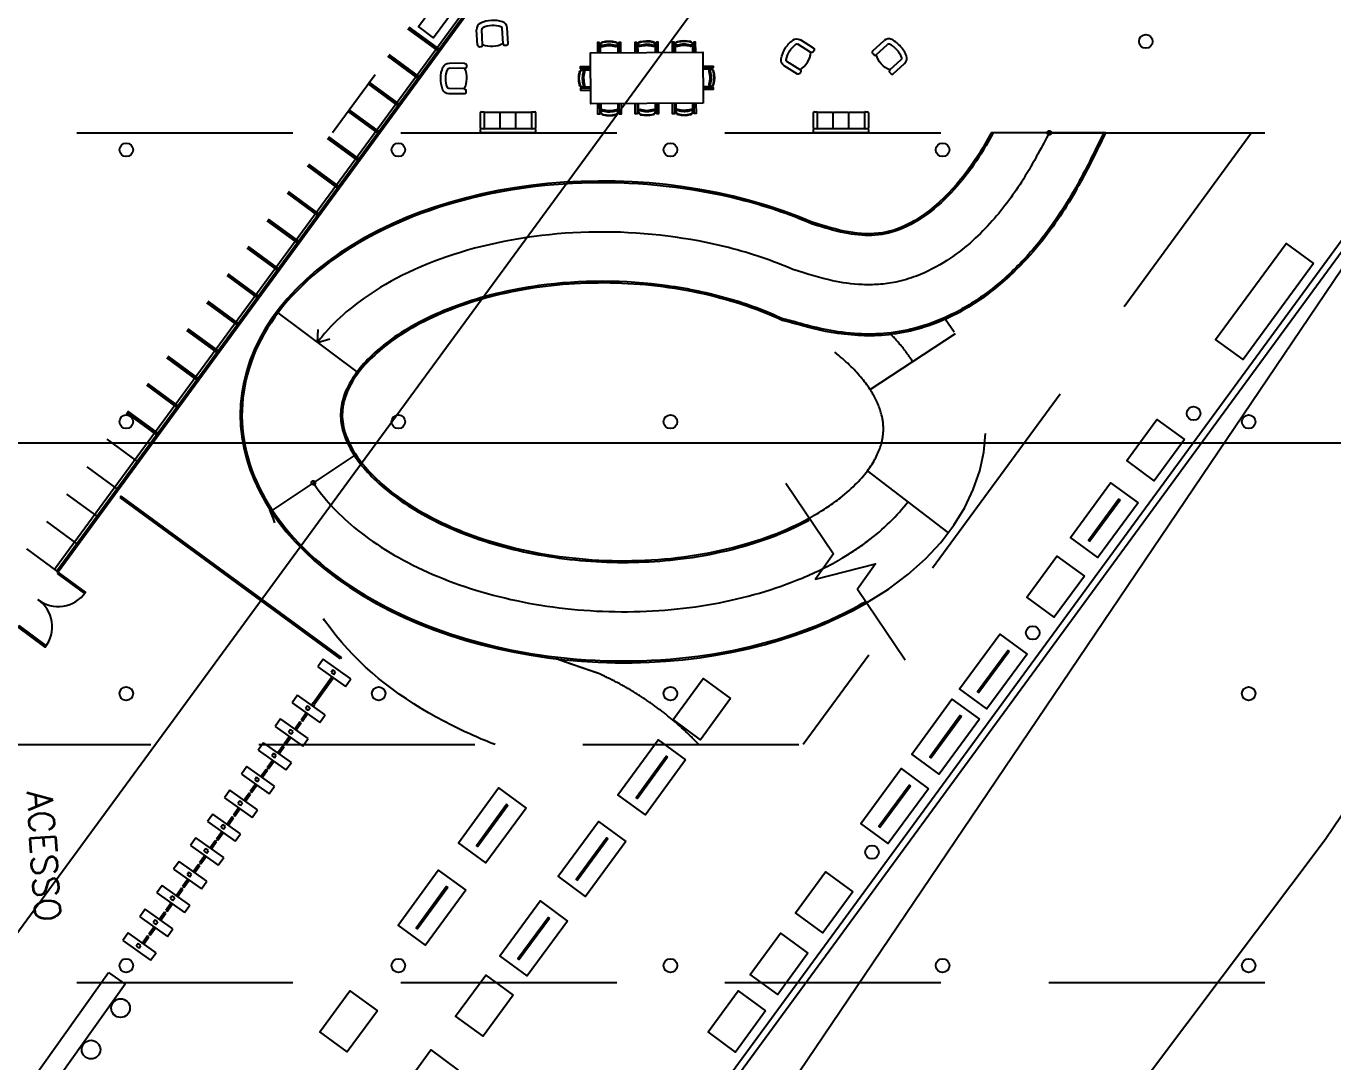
# Model space of a CAD drawing. Header units: millimetres. Extents: x 55520 to 96084, y -58491 to -49645.
# Drawn here: x 58653.93 to 58692.35, y -57719.47 to -57689 of the extents above; entities that cross this region are included whole.
import ezdxf

# ---------------------------------------------------------------- set-up
doc = ezdxf.new("R2010")
doc.units = ezdxf.units.MM
doc.linetypes.add('HIDDEN', pattern=[9.525, 6.35, -3.175])
for name, color, linetype in [('05_Mobiliário', 1, 'Continuous'), ('Alvenaria Corte', 30, 'Continuous'), ('Alvenaria Vista', 40, 'Continuous'), ('ARQ-COTAS', 1, 'Continuous'), ('ARQ-TEXTO3', 3, 'Continuous'), ('Cinza', 9, 'Continuous'), ('Curvas de Nível', 10, 'Continuous'), ('Esquadrias', 241, 'Continuous'), ('Linha Fina', 100, 'Continuous'), ('Mobiliário_cinza', 254, 'Continuous'), ('Pilares', 181, 'Continuous'), ('Projeção', 60, 'HIDDEN')]:
    doc.layers.add(name, color=color, linetype=linetype)
doc.styles.add('ROMANS', font='romans.shx')

# ---------------------------------------------------------------- blocks, each defined once
blk = doc.blocks.new('Expo_1')
blk.add_lwpolyline([(55979.651, -57955.975), (55981.651, -57955.975), (55981.651, -57956.975), (55979.651, -57956.975)], close=True)
at = {"layer": 'Esquadrias'}
blk.add_lwpolyline([(55979.901, -57956.45), (55981.401, -57956.45), (55981.401, -57956.5), (55979.901, -57956.5)], close=True, dxfattribs=at)
blk = doc.blocks.new('sofá-3l-5')
for p, q in [((-1.025, 0), (1.025, 0)), ((-1.05, -0.125), (-1.05, -0.025)), ((-1.05, -0.775), (-1.05, -0.175)), ((-1.025, -0.15), (1.025, -0.15)), ((-0.9, -0.775), (-0.9, -0.15)), ((-0.3, -0.15), (-0.3, -0.75)), ((0.3, -0.15), (0.3, -0.75)), ((0.9, -0.15), (0.9, -0.775)), ((1.05, -0.025), (1.05, -0.125)), ((1.05, -0.175), (1.05, -0.775)), ((-0.925, -0.8), (-1.025, -0.8)), ((-0.875, -0.775), (-0.325, -0.775)), ((-0.275, -0.775), (0.275, -0.775)), ((0.325, -0.775), (0.875, -0.775)), ((1.025, -0.8), (0.925, -0.8))]:
    blk.add_line(p, q)
for centre, start, end in [((-1.025, -0.025), 90, 180), ((-1.025, -0.125), 180, 270), ((-1.025, -0.175), 90, 180), ((-0.925, -0.175), 0, 90), ((0.925, -0.175), 90, 180), ((1.025, -0.025), 0, 90), ((1.025, -0.125), 270, 0), ((1.025, -0.175), 0, 90), ((-1.025, -0.775), 180, 270), ((-0.925, -0.775), 270, 0), ((-0.875, -0.75), 180, 270), ((-0.325, -0.75), 270, 360), ((-0.275, -0.75), 180, 270), ((0.275, -0.75), 270, 360), ((0.325, -0.75), 180, 270), ((0.875, -0.75), 270, 360), ((0.925, -0.775), 180, 270), ((1.025, -0.775), 270, 0)]:
    blk.add_arc(centre, 0.025, start, end)
blk = doc.blocks.new('polt-2')
for p, q in [((-0.45, -0.701), (-0.45, -0.247)), ((-0.3, -0.701), (-0.3, -0.247)), ((0.3, -0.701), (0.3, -0.247)), ((0.45, -0.701), (0.45, -0.247)), ((-0.4, -0.751), (-0.35, -0.751)), ((0.35, -0.751), (0.4, -0.751))]:
    blk.add_line(p, q)
blk.add_lwpolyline([(0.3, -0.701, -0.228198), (-0.3, -0.701, -0.628402)], format="xyb")
for centre, radius, start, end in [((0, -0.05), 0.05, 89.9104, 90.0896), ((-0.25, -0.247), 0.2, 111.267, 180), ((0.001, -0.893), 0.893, 90.0896, 111.267), ((-0.25, -0.247), 0.05, 111.267, 180), ((0.001, -0.893), 0.743, 90.0896, 111.267), ((-0.001, -0.893), 0.893, 68.733, 89.9104), ((-0.001, -0.893), 0.743, 68.733, 89.9104), ((0.25, -0.247), 0.05, 0, 68.733), ((0.25, -0.247), 0.2, 0, 68.733), ((-0.4, -0.701), 0.05, 180, 270), ((-0.35, -0.701), 0.05, 270, 0), ((0.35, -0.701), 0.05, 180, 270), ((0.4, -0.701), 0.05, 270, 0)]:
    blk.add_arc(centre, radius, start, end)
blk = doc.blocks.new('cadeira cortada')
for points in [[(253.53, -365.944), (253.53, -365.67), (253.48, -365.67), (253.48, -365.944)], [(254.105, -365.944), (254.105, -365.67), (254.055, -365.67), (254.055, -365.944)]]:
    blk.add_lwpolyline(points)
for points in [[(253.563, -365.944), (253.563, -365.726, -0.34754), (253.624, -365.648, -0.116963), (253.961, -365.648, -0.34754), (254.023, -365.726), (254.023, -365.944)], [(254.023, -365.759, -0.342833), (253.969, -365.784, 0.050886), (253.793, -365.755, 0.050886), (253.617, -365.784, -0.342833), (253.563, -365.759)]]:
    blk.add_lwpolyline(points, format="xyb")
blk.add_lwpolyline([(254.023, -365.726, -0.342833), (253.969, -365.751, 0.050886), (253.793, -365.721, 0.050886), (253.617, -365.751, -0.342833), (253.563, -365.726, -0.272556), (253.628, -365.662, -0.116963), (253.958, -365.662, -0.272556)], format="xyb", close=True)

msp = doc.modelspace()

# ---------------------------------------------------------------- linework, layer by layer
at = {"layer": '05_Mobiliário'}
for p, q in [((58656.723, -57702.823), (58656.694, -57702.863)), ((58663.175, -57707.61), (58656.694, -57702.863)), ((58663.204, -57707.57), (58656.723, -57702.823)), ((58662.658, -57707.623), (58662.5, -57707.846)), ((58663.473, -57708.202), (58662.658, -57707.623)), ((58663.204, -57707.57), (58663.175, -57707.61)), ((58662.5, -57707.846), (58663.315, -57708.425)), ((58662.948, -57707.937), (58662.894, -57708.012)), ((58662.894, -57708.012), (58662.973, -57708.069)), ((58663.027, -57707.993), (58662.948, -57707.937)), ((58662.973, -57708.069), (58663.027, -57707.993)), ((58662.906, -57708.158), (58662.377, -57708.902)), ((58662.417, -57708.93), (58662.946, -57708.187)), ((58662.946, -57708.187), (58662.906, -57708.158)), ((58663.315, -57708.425), (58663.473, -57708.202)), ((58661.906, -57708.68), (58661.748, -57708.903)), ((58662.721, -57709.26), (58661.906, -57708.68)), ((58661.748, -57708.903), (58662.563, -57709.483)), ((58662.165, -57709.2), (58662.011, -57709.417)), ((58662.051, -57709.445), (58662.205, -57709.228)), ((58662.196, -57708.994), (58662.142, -57709.07)), ((58662.142, -57709.07), (58662.222, -57709.126)), ((58662.275, -57709.051), (58662.196, -57708.994)), ((58662.222, -57709.126), (58662.275, -57709.051)), ((58662.364, -57708.907), (58662.325, -57708.963)), ((58662.325, -57708.963), (58662.38, -57709.003)), ((58662.42, -57708.947), (58662.364, -57708.907)), ((58662.377, -57708.902), (58662.417, -57708.93)), ((58662.38, -57709.003), (58662.42, -57708.947)), ((58661.409, -57709.38), (58661.25, -57709.603)), ((58661.25, -57709.603), (58662.065, -57710.182)), ((58662.224, -57709.96), (58661.409, -57709.38)), ((58661.977, -57709.464), (58661.826, -57709.677)), ((58661.866, -57709.705), (58662.017, -57709.493)), ((58662.017, -57709.493), (58661.977, -57709.464)), ((58662.011, -57709.417), (58662.051, -57709.445)), ((58662.563, -57709.483), (58662.721, -57709.26)), ((58661.668, -57709.9), (58661.514, -57710.116)), ((58661.553, -57710.145), (58661.707, -57709.928)), ((58661.698, -57709.694), (58661.645, -57709.769)), ((58661.645, -57709.769), (58661.724, -57709.826)), ((58661.778, -57709.75), (58661.698, -57709.694)), ((58661.724, -57709.826), (58661.778, -57709.75)), ((58662.065, -57710.182), (58662.224, -57709.96)), ((58660.911, -57710.08), (58660.753, -57710.303)), ((58660.753, -57710.303), (58661.568, -57710.882)), ((58661.726, -57710.659), (58660.911, -57710.08)), ((58661.48, -57710.164), (58661.328, -57710.377)), ((58661.368, -57710.405), (58661.519, -57710.192)), ((58661.519, -57710.192), (58661.48, -57710.164)), ((58661.514, -57710.116), (58661.553, -57710.145)), ((58661.17, -57710.599), (58661.016, -57710.816)), ((58661.056, -57710.844), (58661.21, -57710.628)), ((58661.201, -57710.394), (58661.147, -57710.469)), ((58661.147, -57710.469), (58661.227, -57710.526)), ((58661.28, -57710.45), (58661.201, -57710.394)), ((58661.227, -57710.526), (58661.28, -57710.45)), ((58661.568, -57710.882), (58661.726, -57710.659)), ((58660.414, -57710.78), (58660.255, -57711.002)), ((58660.255, -57711.002), (58661.07, -57711.582)), ((58661.229, -57711.359), (58660.414, -57710.78)), ((58660.703, -57711.093), (58660.65, -57711.169)), ((58660.783, -57711.15), (58660.703, -57711.093)), ((58660.982, -57710.864), (58660.831, -57711.076)), ((58660.871, -57711.105), (58661.022, -57710.892)), ((58661.022, -57710.892), (58660.982, -57710.864)), ((58661.016, -57710.816), (58661.056, -57710.844)), ((58659.916, -57711.479), (58659.758, -57711.702)), ((58660.731, -57712.059), (58659.916, -57711.479)), ((58660.673, -57711.299), (58660.519, -57711.516)), ((58660.519, -57711.516), (58660.558, -57711.544)), ((58660.558, -57711.544), (58660.712, -57711.327)), ((58660.65, -57711.169), (58660.729, -57711.225)), ((58660.729, -57711.225), (58660.783, -57711.15)), ((58661.07, -57711.582), (58661.229, -57711.359)), ((58659.758, -57711.702), (58660.573, -57712.281)), ((58660.206, -57711.793), (58660.152, -57711.869)), ((58660.152, -57711.869), (58660.232, -57711.925)), ((58660.285, -57711.85), (58660.206, -57711.793)), ((58660.232, -57711.925), (58660.285, -57711.85)), ((58660.485, -57711.563), (58660.333, -57711.776)), ((58660.373, -57711.804), (58660.524, -57711.592)), ((58660.524, -57711.592), (58660.485, -57711.563)), ((58659.419, -57712.179), (58659.26, -57712.402)), ((58660.234, -57712.758), (58659.419, -57712.179)), ((58659.987, -57712.263), (58659.836, -57712.476)), ((58659.876, -57712.504), (58660.027, -57712.291)), ((58660.027, -57712.291), (58659.987, -57712.263)), ((58660.175, -57711.999), (58660.021, -57712.215)), ((58660.021, -57712.215), (58660.061, -57712.244)), ((58660.061, -57712.244), (58660.215, -57712.027)), ((58660.573, -57712.281), (58660.731, -57712.059)), ((58659.26, -57712.402), (58660.075, -57712.981)), ((58659.708, -57712.493), (58659.655, -57712.568)), ((58659.655, -57712.568), (58659.734, -57712.625)), ((58659.788, -57712.549), (58659.708, -57712.493)), ((58659.734, -57712.625), (58659.788, -57712.549)), ((58658.921, -57712.879), (58658.763, -57713.101)), ((58659.736, -57713.458), (58658.921, -57712.879)), ((58659.49, -57712.963), (58659.339, -57713.176)), ((58659.378, -57713.204), (58659.529, -57712.991)), ((58659.529, -57712.991), (58659.49, -57712.963)), ((58659.678, -57712.698), (58659.524, -57712.915)), ((58659.524, -57712.915), (58659.563, -57712.943)), ((58659.563, -57712.943), (58659.717, -57712.727)), ((58660.075, -57712.981), (58660.234, -57712.758)), ((58658.763, -57713.101), (58659.578, -57713.681)), ((58659.18, -57713.398), (58659.026, -57713.615)), ((58659.066, -57713.643), (58659.22, -57713.426)), ((58659.211, -57713.192), (58659.157, -57713.268)), ((58659.157, -57713.268), (58659.237, -57713.325)), ((58659.29, -57713.249), (58659.211, -57713.192)), ((58659.237, -57713.325), (58659.29, -57713.249)), ((58658.424, -57713.578), (58658.265, -57713.801)), ((58658.265, -57713.801), (58659.08, -57714.381)), ((58659.239, -57714.158), (58658.424, -57713.578)), ((58658.992, -57713.663), (58658.841, -57713.875)), ((58658.881, -57713.904), (58659.032, -57713.691)), ((58659.032, -57713.691), (58658.992, -57713.663)), ((58659.026, -57713.615), (58659.066, -57713.643)), ((58659.578, -57713.681), (58659.736, -57713.458)), ((58658.683, -57714.098), (58658.529, -57714.315)), ((58658.568, -57714.343), (58658.722, -57714.126)), ((58658.713, -57713.892), (58658.66, -57713.968)), ((58658.66, -57713.968), (58658.739, -57714.024)), ((58658.793, -57713.949), (58658.713, -57713.892)), ((58658.739, -57714.024), (58658.793, -57713.949)), ((58659.08, -57714.381), (58659.239, -57714.158)), ((58657.926, -57714.278), (58657.768, -57714.501)), ((58657.768, -57714.501), (58658.583, -57715.08)), ((58658.741, -57714.858), (58657.926, -57714.278)), ((58658.216, -57714.592), (58658.162, -57714.667)), ((58658.295, -57714.648), (58658.216, -57714.592)), ((58658.495, -57714.362), (58658.344, -57714.575)), ((58658.383, -57714.603), (58658.535, -57714.391)), ((58658.535, -57714.391), (58658.495, -57714.362)), ((58658.529, -57714.315), (58658.568, -57714.343)), ((58657.429, -57714.978), (58657.27, -57715.2)), ((58658.244, -57715.557), (58657.429, -57714.978)), ((58658.185, -57714.798), (58658.031, -57715.014)), ((58658.071, -57715.043), (58658.225, -57714.826)), ((58658.162, -57714.667), (58658.242, -57714.724)), ((58658.242, -57714.724), (58658.295, -57714.648)), ((58658.583, -57715.08), (58658.741, -57714.858)), ((58657.27, -57715.2), (58658.085, -57715.78)), ((58657.718, -57715.292), (58657.665, -57715.367)), ((58657.665, -57715.367), (58657.744, -57715.424)), ((58657.798, -57715.348), (58657.718, -57715.292)), ((58657.744, -57715.424), (58657.798, -57715.348)), ((58657.997, -57715.062), (58657.846, -57715.275)), ((58657.886, -57715.303), (58658.037, -57715.09)), ((58658.037, -57715.09), (58657.997, -57715.062)), ((58658.031, -57715.014), (58658.071, -57715.043)), ((58656.931, -57715.678), (58656.773, -57715.9)), ((58657.746, -57716.257), (58656.931, -57715.678)), ((58657.688, -57715.497), (58657.534, -57715.714)), ((58657.534, -57715.714), (58657.573, -57715.742)), ((58657.573, -57715.742), (58657.727, -57715.526)), ((58658.085, -57715.78), (58658.244, -57715.557)), ((58656.773, -57715.9), (58657.588, -57716.48)), ((58657.221, -57715.991), (58657.167, -57716.067)), ((58657.167, -57716.067), (58657.247, -57716.123)), ((58657.3, -57716.048), (58657.221, -57715.991)), ((58657.247, -57716.123), (58657.3, -57716.048)), ((58657.5, -57715.762), (58657.349, -57715.974)), ((58657.388, -57716.003), (58657.54, -57715.79)), ((58657.54, -57715.79), (58657.5, -57715.762)), ((58657.588, -57716.48), (58657.746, -57716.257))]:
    msp.add_line(p, q, dxfattribs=at)
for points in [[(58666.852, -57688.047), (58665.907, -57689.338), (58665.463, -57689.013), (58666.409, -57687.722)], [(58656.348, -57716.837), (58656.837, -57717.185), (58652.491, -57723.297), (58652.002, -57722.95)]]:
    msp.add_lwpolyline(points, close=True, dxfattribs=at)
for centre in [(58656.705, -57717.888), (58655.836, -57719.11)]:
    msp.add_circle(centre, 0.275, dxfattribs=at)
at = {"layer": 'Alvenaria Corte'}
for p, q in [((58701.292, -57683.773), (58643.91, -57762.12)), ((58701.092, -57683.708), (58660.293, -57739.413))]:
    msp.add_line(p, q, dxfattribs=at)
at = {"layer": 'Alvenaria Vista', "color": 1}
for p, q in [((58676.249, -57675.656), (58654.766, -57704.988)), ((58654.766, -57704.988), (58654.827, -57705.032))]:
    msp.add_line(p, q, dxfattribs=at)
at = {"layer": 'Alvenaria Vista'}
for p, q in [((58685.665, -57692.137), (58682.305, -57692.137)), ((58663.695, -57699.202), (58661.294, -57697.403)), ((58663.618, -57701.599), (58661.125, -57703.268))]:
    msp.add_line(p, q, dxfattribs=at)
at = {"layer": 'Alvenaria Vista', "color": 100}
for q in [(58662.513, -57697.924), (58662.859, -57698.202)]:
    msp.add_line((58662.494, -57698.302), q, dxfattribs=at)
for centre in [(58684.01, -57692.137), (58662.372, -57702.433)]:
    msp.add_circle(centre, 0.0588, dxfattribs=at)
at = {"layer": 'Alvenaria Vista'}
msp.add_ellipse((58671.178, -57700.641), major_axis=(10.953, -0.35), ratio=0.646155, start_param=1.024414, end_param=5.482483, dxfattribs=at)
for points, knots in [([(58626.903, -57842.639), (58608.543, -57780.147), (58590.182, -57717.654), (58571.822, -57655.161), (58570.208, -57644.994), (58568.595, -57634.828), (58566.981, -57624.661), (58568.382, -57612.146), (58569.783, -57599.63), (58571.183, -57587.114), (58578.291, -57578.721), (58585.4, -57570.328), (58592.508, -57561.935), (58649.395, -57558.343), (58706.283, -57554.75), (58763.17, -57551.158), (58782.434, -57549.337), (58801.697, -57547.515), (58820.96, -57545.694)], [20.322416, 20.322416, 20.322416, 20.322416, 21.305376, 21.305376, 21.305376, 22.305376, 22.305376, 22.305376, 23.305376, 23.305376, 23.305376, 24.305376, 24.305376, 24.305376, 25.305376, 25.305376, 25.305376, 25.593369, 25.593369, 25.593369, 25.593369]), ([(58685.665, -57692.137), (58685.654, -57692.161), (58685.642, -57692.185), (58685.631, -57692.208), (58685.606, -57692.259), (58685.581, -57692.31), (58685.555, -57692.362), (58685.44, -57692.597), (58685.317, -57692.849), (58684.931, -57693.602), (58684.638, -57694.137), (58683.881, -57695.246), (58683.42, -57695.818), (58682.488, -57696.677), (58682.093, -57696.989), (58681.172, -57697.544), (58680.641, -57697.79), (58679.755, -57698.014), (58679.459, -57698.063), (58678.903, -57698.111), (58678.638, -57698.112), (58677.832, -57698.069), (58677.355, -57697.971), (58676.648, -57697.79), (58676.386, -57697.709), (58676.152, -57697.655)], [-0.255926, -0.255926, -0.255926, -0.255926, -0.175043, -0.175043, -0.175043, 0, 0, 0, 0.79477, 0.79477, 2.24682, 2.24682, 3.69887, 3.69887, 4.572383, 4.572383, 5.445895, 5.445895, 5.836108, 5.836108, 6.226321, 6.226321, 7.099747, 7.099747, 7.723486, 7.723486, 7.723486, 7.723486]), ([(58682.305, -57692.137), (58682.046, -57692.612), (58681.266, -57693.863), (58679.376, -57695.432), (58677.761, -57694.999), (58677.063, -57694.776)], [1.239355, 1.239355, 1.239355, 1.239355, 2.872068, 5.63994, 7.723486, 7.723486, 7.723486, 7.723486]), ([(58685.62, -57692.115), (58685.609, -57692.139), (58685.597, -57692.162), (58685.586, -57692.186), (58685.586, -57692.186), (58685.586, -57692.186)], [-0.25592593, -0.25592593, -0.25592593, -0.25592593, -0.17585223, -0.17585223, -0.1750434, -0.1750434, -0.1750434, -0.1750434]), ([(58676.152, -57697.655), (58675.91, -57697.542), (58675.655, -57697.435), (58674.61, -57697.046), (58673.738, -57696.825), (58671.92, -57696.564), (58670.974, -57696.524), (58669.132, -57696.633), (58668.236, -57696.78), (58666.612, -57697.23), (58665.884, -57697.532), (58664.692, -57698.212), (58664.229, -57698.589), (58663.669, -57699.207), (58663.508, -57699.456), (58663.299, -57699.902), (58663.249, -57700.097), (58663.212, -57700.472), (58663.225, -57700.656), (58663.335, -57701.076), (58663.434, -57701.313), (58663.773, -57701.839), (58664.013, -57702.127), (58664.651, -57702.708), (58665.049, -57702.999), (58665.983, -57703.538), (58666.519, -57703.786), (58667.982, -57704.309), (58668.972, -57704.535), (58671.017, -57704.756), (58672.073, -57704.752), (58674.079, -57704.518), (58675.03, -57704.287), (58676.24, -57703.829), (58676.601, -57703.663), (58676.926, -57703.487)], [0.985035, 0.985035, 0.985035, 0.985035, 1.090959, 1.090959, 1.400747, 1.400747, 1.710536, 1.710536, 2.020325, 2.020325, 2.330114, 2.330114, 2.639902, 2.639902, 2.870005, 2.870005, 3.100108, 3.100108, 3.330212, 3.330212, 3.560315, 3.560315, 3.790418, 3.790418, 4.020521, 4.020521, 4.250624, 4.250624, 4.595067, 4.595067, 4.93951, 4.93951, 5.283954, 5.283954, 5.44761, 5.44761, 5.44761, 5.44761])]:
    msp.add_open_spline(points, degree=3, knots=knots, dxfattribs=at)
at = {"layer": 'Alvenaria Vista', "color": 100}
for points, knots in [([(58684.01, -57692.137), (58683.902, -57692.337), (58683.794, -57692.537), (58683.686, -57692.737), (58683.664, -57692.777), (58683.643, -57692.816), (58683.621, -57692.856), (58683.49, -57693.098), (58683.347, -57693.344), (58682.929, -57693.998), (58682.626, -57694.41), (58681.903, -57695.2), (58681.487, -57695.578), (58680.725, -57696.071), (58680.428, -57696.228), (58679.912, -57696.424), (58679.711, -57696.484), (58679.333, -57696.562), (58679.162, -57696.585), (58678.832, -57696.609), (58678.671, -57696.61), (58678.203, -57696.59), (58677.912, -57696.545), (58677.264, -57696.409), (58676.922, -57696.305), (58676.47, -57696.154), (58675.883, -57695.901), (58675.248, -57695.686), (58673.427, -57695.219), (58672.177, -57695.061), (58669.691, -57695.049), (58668.455, -57695.196), (58666.195, -57695.764), (58665.173, -57696.184), (58663.68, -57697.09), (58663.139, -57697.542), (58662.647, -57698.106), (58662.568, -57698.204), (58662.494, -57698.302)], [0, 0, 0, 0, 0.622301, 0.622301, 0.622301, 0.745541, 0.745541, 0.745541, 1.495148, 1.495148, 2.729181, 2.729181, 3.963213, 3.963213, 4.650841, 4.650841, 5.056701, 5.056701, 5.378733, 5.378733, 5.700764, 5.700764, 6.344827, 6.344827, 7.229672, 7.229672, 7.229672, 7.444769, 7.444769, 7.8184, 7.8184, 8.192031, 8.192031, 8.565662, 8.565662, 8.860441, 8.860441, 8.921805, 8.921805, 8.921805, 8.921805]), ([(58682.349, -57692.161), (58682.221, -57692.395), (58682.086, -57692.626), (58681.751, -57693.145), (58681.542, -57693.43), (58681.067, -57693.977), (58680.803, -57694.236), (58680.222, -57694.688), (58679.904, -57694.879), (58679.319, -57695.095), (58679.058, -57695.147), (58678.53, -57695.164), (58678.262, -57695.134), (58677.679, -57695.018), (58677.363, -57694.924), (58677.047, -57694.824)], [1.239355, 1.239355, 1.239355, 1.239355, 2.039894, 2.039894, 3.0672, 3.0672, 4.094507, 4.094507, 5.165368, 5.165368, 5.974636, 5.974636, 6.783905, 6.783905, 7.723486, 7.723486, 7.723486, 7.723486]), ([(58685.51, -57692.34), (58685.399, -57692.567), (58685.281, -57692.809), (58684.89, -57693.574), (58684.582, -57694.139), (58683.918, -57695.098), (58683.62, -57695.48), (58682.952, -57696.194), (58682.594, -57696.529), (58681.849, -57697.085), (58681.483, -57697.316), (58680.759, -57697.663), (58680.422, -57697.791), (58679.758, -57697.964), (58679.435, -57698.017), (58678.833, -57698.064), (58678.547, -57698.061), (58677.618, -57697.995), (58677.074, -57697.852), (58676.454, -57697.681), (58676.304, -57697.639), (58676.163, -57697.607)], [0, 0, 0, 0, 0.766039, 0.766039, 2.298117, 2.298117, 3.284239, 3.284239, 4.186304, 4.186304, 4.896301, 4.896301, 5.427389, 5.427389, 5.856371, 5.856371, 6.285353, 6.285353, 7.352297, 7.352297, 7.723486, 7.723486, 7.723486, 7.723486]), ([(58677.043, -57694.822), (58676.367, -57694.531), (58675.644, -57694.288), (58673.505, -57693.748), (58672.017, -57693.58), (58669.074, -57693.635), (58667.62, -57693.859), (58664.984, -57694.66), (58663.802, -57695.238), (58661.901, -57696.652), (58661.183, -57697.488), (58660.322, -57699.282), (58660.179, -57700.239), (58660.49, -57702.125), (58660.944, -57703.055), (58662.381, -57704.737), (58663.363, -57705.489), (58665.699, -57706.692), (58667.051, -57707.142), (58669.907, -57707.666), (58671.41, -57707.74), (58674.322, -57707.5), (58675.731, -57707.186), (58677.562, -57706.478), (58678.111, -57706.216), (58678.616, -57705.922)], [1.024414, 1.024414, 1.024414, 1.024414, 1.24454, 1.24454, 1.649382, 1.649382, 2.054224, 2.054224, 2.459066, 2.459066, 2.863908, 2.863908, 3.26875, 3.26875, 3.673592, 3.673592, 4.078434, 4.078434, 4.483276, 4.483276, 4.888118, 4.888118, 5.292959, 5.292959, 5.482483, 5.482483, 5.482483, 5.482483]), ([(58676.173, -57697.61), (58675.688, -57697.383), (58675.152, -57697.182), (58674.009, -57696.853), (58673.403, -57696.724), (58671.536, -57696.464), (58670.225, -57696.462), (58668.145, -57696.75), (58667.33, -57696.95), (58665.888, -57697.476), (58665.261, -57697.799), (58664.264, -57698.487), (58663.894, -57698.85), (58663.479, -57699.408), (58663.366, -57699.62), (58663.219, -57700.004), (58663.185, -57700.178), (58663.166, -57700.52), (58663.182, -57700.691), (58663.29, -57701.102), (58663.395, -57701.349), (58663.785, -57701.945), (58664.1, -57702.302), (58664.959, -57703.004), (58665.501, -57703.348), (58666.765, -57703.947), (58667.485, -57704.203), (58669.031, -57704.581), (58669.855, -57704.705), (58671.521, -57704.801), (58672.363, -57704.774), (58674.104, -57704.559), (58674.991, -57704.345), (58676.199, -57703.903), (58676.595, -57703.723), (58676.95, -57703.531)], [0.985035, 0.985035, 0.985035, 0.985035, 1.196013, 1.196013, 1.406991, 1.406991, 1.828948, 1.828948, 2.125678, 2.125678, 2.422408, 2.422408, 2.719139, 2.719139, 2.923285, 2.923285, 3.127431, 3.127431, 3.331578, 3.331578, 3.565825, 3.565825, 3.842563, 3.842563, 4.1193, 4.1193, 4.396037, 4.396037, 4.672774, 4.672774, 4.949511, 4.949511, 5.270114, 5.270114, 5.44761, 5.44761, 5.44761, 5.44761]), ([(58662.372, -57702.433), (58662.664, -57702.877), (58663.063, -57703.32), (58664.123, -57704.201), (58664.808, -57704.631), (58666.37, -57705.357), (58667.246, -57705.653), (58669.102, -57706.071), (58670.081, -57706.193), (58672.043, -57706.248), (58673.026, -57706.181), (58674.897, -57705.867), (58675.784, -57705.621), (58677.01, -57705.13), (58677.413, -57704.937), (58677.783, -57704.727)], [9.774793, 9.774793, 9.774793, 9.774793, 10.039557, 10.039557, 10.334336, 10.334336, 10.629115, 10.629115, 10.923894, 10.923894, 11.218673, 11.218673, 11.513452, 11.513452, 11.672972, 11.672972, 11.672972, 11.672972])]:
    msp.add_open_spline(points, degree=3, knots=knots, dxfattribs=at)
at = {"layer": 'Alvenaria Vista'}
msp.add_open_spline([(58685.586, -57692.186), (58685.561, -57692.237), (58685.536, -57692.288), (58685.51, -57692.34)], degree=3, dxfattribs=at)
at = {"layer": 'ARQ-COTAS'}
for points in [[(58722.262, -57615.876), (58725.192, -57618.021), (58603.322, -57784.417), (58600.393, -57782.271)], [(58573.846, -57698.585), (58573.846, -57701.255), (58728.337, -57701.255), (58728.337, -57698.585)]]:
    msp.add_lwpolyline(points, dxfattribs=at)
at = {"layer": 'Cinza'}
for p, q in [((58665.144, -57689.075), (58666.076, -57689.757)), ((58665.162, -57689.051), (58666.094, -57689.733)), ((58665.18, -57689.027), (58666.111, -57689.709)), ((58664.553, -57689.882), (58665.485, -57690.564)), ((58664.571, -57689.858), (58665.503, -57690.54)), ((58664.589, -57689.833), (58665.521, -57690.516)), ((58663.963, -57690.689), (58664.894, -57691.371)), ((58663.98, -57690.664), (58664.912, -57691.347)), ((58663.998, -57690.64), (58664.93, -57691.323)), ((58663.372, -57691.495), (58664.303, -57692.178)), ((58663.389, -57691.471), (58664.321, -57692.153)), ((58663.407, -57691.447), (58664.339, -57692.129)), ((58662.781, -57692.302), (58663.712, -57692.984)), ((58662.798, -57692.278), (58663.73, -57692.96)), ((58662.816, -57692.254), (58663.748, -57692.936)), ((58662.208, -57693.085), (58663.139, -57693.767)), ((58662.225, -57693.06), (58663.157, -57693.743)), ((58662.19, -57693.109), (58663.122, -57693.791)), ((58661.599, -57693.916), (58662.531, -57694.598)), ((58661.617, -57693.891), (58662.548, -57694.574)), ((58661.634, -57693.867), (58662.566, -57694.55)), ((58661.008, -57694.722), (58661.94, -57695.405)), ((58661.026, -57694.698), (58661.958, -57695.381)), ((58661.044, -57694.674), (58661.975, -57695.356)), ((58660.417, -57695.529), (58661.349, -57696.211)), ((58660.435, -57695.505), (58661.367, -57696.187)), ((58660.453, -57695.481), (58661.384, -57696.163)), ((58659.826, -57696.336), (58660.758, -57697.018)), ((58659.844, -57696.312), (58660.776, -57696.994)), ((58659.862, -57696.287), (58660.793, -57696.97)), ((58659.235, -57697.143), (58660.167, -57697.825)), ((58659.253, -57697.118), (58660.185, -57697.801)), ((58659.271, -57697.094), (58660.203, -57697.777)), ((58658.645, -57697.949), (58659.576, -57698.632)), ((58658.662, -57697.925), (58659.594, -57698.608)), ((58658.68, -57697.901), (58659.612, -57698.583)), ((58658.054, -57698.756), (58658.985, -57699.439)), ((58658.071, -57698.732), (58659.003, -57699.414)), ((58658.089, -57698.708), (58659.021, -57699.39)), ((58657.463, -57699.563), (58658.395, -57700.245)), ((58657.481, -57699.539), (58658.412, -57700.221)), ((58657.498, -57699.514), (58658.43, -57700.197)), ((58656.872, -57700.37), (58657.804, -57701.052)), ((58656.89, -57700.345), (58657.821, -57701.028)), ((58656.907, -57700.321), (58657.839, -57701.004)), ((58656.299, -57701.152), (58657.19, -57701.805)), ((58655.708, -57701.959), (58656.599, -57702.612)), ((58655.117, -57702.766), (58656.008, -57703.419)), ((58654.526, -57703.572), (58655.417, -57704.225)), ((58653.935, -57704.379), (58654.827, -57705.032))]:
    msp.add_line(p, q, dxfattribs=at)
at = {"layer": 'Curvas de Nível', "color": 251}
for points in [[(58653.227, -57804.527), (58652.48, -57801.983), (58641.599, -57764.949), (58668.91, -57731.223), (58708.816, -57672.143), (58722.64, -57677.082), (58738.905, -57695.254), (58796.949, -57706.034), (58827.717, -57702.834), (58831.463, -57701.54)], [(58832.09, -57710.845), (58829.677, -57711.679), (58796.585, -57715.12), (58734.245, -57703.543), (58717.459, -57684.788), (58712.364, -57682.968), (58692.12, -57712.939), (58651.558, -57766.916), (58659.008, -57792.274)]]:
    msp.add_lwpolyline(points, dxfattribs=at)
at = {"layer": 'Esquadrias'}
for p, q in [((58676.324, -57675.681), (58654.827, -57705.032)), ((58676.374, -57675.697), (58654.867, -57705.062)), ((58654.827, -57705.032), (58654.867, -57705.062))]:
    msp.add_line(p, q, dxfattribs=at)
for points in [[(58654.837, -57705.102), (58655.644, -57705.693), (58655.674, -57705.653), (58654.867, -57705.062)], [(58653.715, -57706.635), (58654.521, -57707.226), (58654.492, -57707.266), (58653.685, -57706.675)]]:
    msp.add_lwpolyline(points, close=True, dxfattribs=at)
at = {"layer": 'Linha Fina', "linetype": 'Continuous'}
msp.add_lwpolyline([(58676.262, -57702.442), (58677.669, -57704.526), (58677.133, -57705.266), (58678.905, -57704.822), (58678.369, -57705.562), (58679.776, -57707.646)], dxfattribs=at)
at = {"layer": 'Linha Fina'}
for centre, start, end in [((58654.872, -57705.097), 232.3117, 325.2493), ((58653.72, -57706.67), 322.3117, 55.2493)]:
    msp.add_arc(centre, 0.975, start, end, dxfattribs=at)
at = {"layer": 'Mobiliário_cinza'}
for points in [[(58673.829, -57691.268), (58670.529, -57691.286), (58670.521, -57689.786), (58673.821, -57689.768)], [(58691.776, -57695.982), (58689.708, -57698.805), (58688.901, -57698.215), (58690.97, -57695.391)], [(58687.983, -57701.16), (58687.097, -57702.371), (58686.29, -57701.78), (58687.177, -57700.57)], [(58685.041, -57705.178), (58684.155, -57706.388), (58683.348, -57705.797), (58684.234, -57704.587)], [(58674.64, -57708.781), (58673.754, -57709.991), (58672.947, -57709.4), (58673.833, -57708.19)], [(58678.237, -57714.468), (58677.35, -57715.678), (58676.544, -57715.087), (58677.43, -57713.877)], [(58676.913, -57716.276), (58676.026, -57717.486), (58675.22, -57716.895), (58676.106, -57715.685)], [(58668.248, -57717.508), (58667.362, -57718.718), (58666.555, -57718.127), (58667.442, -57716.917)], [(58664.256, -57717.969), (58663.369, -57719.179), (58662.562, -57718.588), (58663.449, -57717.378)], [(58675.671, -57717.971), (58674.784, -57719.182), (58673.978, -57718.591), (58674.864, -57717.381)], [(58666.634, -57719.711), (58665.748, -57720.921), (58664.941, -57720.33), (58665.828, -57719.12)]]:
    msp.add_lwpolyline(points, close=True, dxfattribs=at)
at = {"layer": 'Pilares'}
for centre in [(58686.848, -57689.448), (58656.872, -57692.637), (58664.872, -57692.637), (58672.872, -57692.637), (58680.872, -57692.637), (58688.252, -57700.393), (58656.872, -57700.637), (58664.872, -57700.637), (58672.872, -57700.637), (58689.872, -57700.637), (58683.525, -57706.847), (58656.872, -57708.637), (58664.293, -57708.637), (58672.872, -57708.637), (58689.872, -57708.637), (58678.798, -57713.301), (58656.872, -57716.637), (58664.872, -57716.637), (58672.872, -57716.637), (58680.872, -57716.637), (58689.872, -57716.637)]:
    msp.add_circle(centre, 0.2, dxfattribs=at)
at = {"layer": 'Projeção'}
for p, q in [((58675.446, -57675.061), (58662.938, -57692.137)), ((58636.372, -57692.137), (58706.372, -57692.137)), ((58689.96, -57692.137), (58676.777, -57710.137)), ((58678.739, -57699.684), (58681.251, -57698.043)), ((58678.649, -57702.073), (58681.03, -57703.898)), ((58651.242, -57710.137), (58676.777, -57710.137)), ((58636.372, -57717.137), (58706.372, -57717.137))]:
    msp.add_line(p, q, dxfattribs=at)
msp.add_ellipse((58671.178, -57700.641), major_axis=(10.953, -0.35), ratio=0.646155, start_param=5.482234, end_param=6.772515, dxfattribs=at)
for points, knots in [([(58676.926, -57703.487), (58676.979, -57703.458), (58677.03, -57703.429), (58677.081, -57703.4), (58677.377, -57703.231), (58677.642, -57703.053), (58678.233, -57702.586), (58678.507, -57702.296), (58678.891, -57701.763), (58679.003, -57701.522), (58679.107, -57701.163), (58679.128, -57701.029), (58679.132, -57700.895), (58679.137, -57700.736), (58679.12, -57700.576), (58679.023, -57700.218), (58678.941, -57700.019), (58678.682, -57699.582), (58678.504, -57699.345), (58678.034, -57698.857), (58677.743, -57698.607), (58677.12, -57698.173), (58676.808, -57697.985), (58676.466, -57697.809), (58676.364, -57697.757), (58676.26, -57697.706), (58676.152, -57697.656)], [0, 0, 0, 0, 0.026463, 0.026463, 0.026463, 0.180782, 0.180782, 0.425743, 0.425743, 0.670705, 0.670705, 0.83557, 0.83557, 0.83557, 1.030863, 1.030863, 1.226155, 1.226155, 1.421448, 1.421448, 1.61674, 1.61674, 1.773687, 1.773687, 1.773687, 1.820525, 1.820525, 1.820525, 1.820525]), ([(58679.995, -57698.864), (58679.92, -57698.749), (58679.838, -57698.634), (58679.631, -57698.369), (58679.5, -57698.218), (58679.357, -57698.069)], [0.4246903, 0.4246903, 0.4246903, 0.4246903, 0.4933045, 0.4933045, 0.5840723, 0.5840723, 0.5840723, 0.5840723]), ([(58677.783, -57704.727), (58677.833, -57704.699), (58677.883, -57704.67), (58677.932, -57704.641), (58678.189, -57704.489), (58678.43, -57704.329), (58679.145, -57703.794), (58679.546, -57703.397), (58679.851, -57702.994)], [11.6729739, 11.6729739, 11.6729739, 11.6729739, 11.6945609, 11.6945609, 11.6945609, 11.8082308, 11.8082308, 12.0601939, 12.0601939, 12.0601939, 12.0601939]), ([(58667.714, -57710.137), (58667.281, -57709.965), (58665.618, -57709.235), (58662.81, -57707.244), (58661.623, -57704.656), (58661.097, -57703.225)], [2.227202, 2.227202, 2.227202, 2.227202, 3.625237, 7.661855, 12.139151, 12.139151, 12.139151, 12.139151])]:
    msp.add_open_spline(points, degree=3, knots=knots, dxfattribs=at)
msp.add_rational_spline([(58673.71, -57710.137), (58672.872, -57709.254), (58671.88, -57708.548), (58670.771, -57708.047), (58670.444, -57707.937), (58670.129, -57707.83), (58669.718, -57707.685), (58669.612, -57707.647), (58669.507, -57707.609)], [1, 0.987471090121, 0.987471090121, 1, 1, 1, 1, 1, 1], degree=3, knots=[0, 0, 0, 0, 0.388356, 0.388356, 0.388356, 1.423531, 1.423531, 1.790738, 1.790738, 1.790738, 1.790738], dxfattribs=at)

# ---------------------------------------------------------------- block references
at = {"layer": 'Mobiliário_cinza'}
for name, p, rotation in [('polt-2', (58667.608, -57688.831), 3.353581523061028), ('polt-2', (58679.64, -57689.594), 312.0502546691165), ('Expo_1', (138520.414, -46785.981), 233.7804856277275), ('Expo_1', (138517.153, -46790.434), 233.7804856277275), ('Expo_1', (138515.749, -46792.352), 233.7804856277275), ('Expo_1', (138507.111, -46793.547), 233.7804856277275), ('Expo_1', (138514.252, -46794.394), 233.7804856277275), ('Expo_1', (138502.419, -46794.962), 233.7804856277275), ('Expo_1', (138505.352, -46795.949), 233.7804856277275), ('Expo_1', (138500.647, -46797.383), 233.7804856277275), ('Expo_1', (138503.639, -46798.287), 233.7804856277275)]:
    msp.add_blockref(name, p, dxfattribs=dict(at, rotation=rotation))
for name, p, xscale, yscale, zscale, rotation in [('cadeira cortada', (58389.757, -57288.738), 1.100000000000001, 1.100000000000001, 1.100000000000001, 0.3053619454129918), ('cadeira cortada', (58390.857, -57288.732), 1.100000000000001, 1.100000000000001, 1.100000000000001, 0.3053619454129918), ('cadeira cortada', (58391.957, -57288.726), 1.100000000000001, 1.100000000000001, 1.100000000000001, 0.3053619454129918), ('cadeira cortada', (58269.479, -57971.849), 1.100000000000001, 1.100000000000001, 1.100000000000001, 90.30536194548247), ('cadeira cortada', (59077.846, -57967.541), -1.100000000000001, 1.100000000000001, 1.1, 270.3053619454823), ('sofá-3l-5', (58668.097, -57692.137), 0.7692307692307692, 0.7692307692307692, 0.7692307692307692, 179.9999999999904), ('cadeira cortada', (58394.056, -58095.304), -1.1, 1.100000000000001, 1.1, 180.3053619455518), ('cadeira cortada', (58395.156, -58095.298), -1.1, 1.100000000000001, 1.1, 180.3053619455518), ('cadeira cortada', (58396.256, -58095.292), -1.1, 1.100000000000001, 1.1, 180.3053619455518), ('sofá-3l-5', (58677.885, -57692.137), 0.7692307692307692, 0.7692307692307692, 0.7692307692307692, 179.9999999999904)]:
    msp.add_blockref(name, p, dxfattribs=dict(at, xscale=xscale, yscale=yscale, zscale=zscale, rotation=rotation))
at = {"layer": 'Mobiliário_cinza', "xscale": -1}
for p, rotation in [((58676.246, -57689.654), 58.07270501917538), ((58666.116, -57690.531), 88.94041965330531)]:
    msp.add_blockref('polt-2', p, dxfattribs=dict(at, rotation=rotation))

# ---------------------------------------------------------------- texts
at = {"layer": 'ARQ-TEXTO3', "color": 14, "insert": (58654.451, -57713.422), "char_height": 0.75, "attachment_point": 5, "rotation": 273.8555, "style": 'ROMANS'}
msp.add_mtext('ACESSO', dxfattribs=at)

doc.saveas('drawing.dxf')
